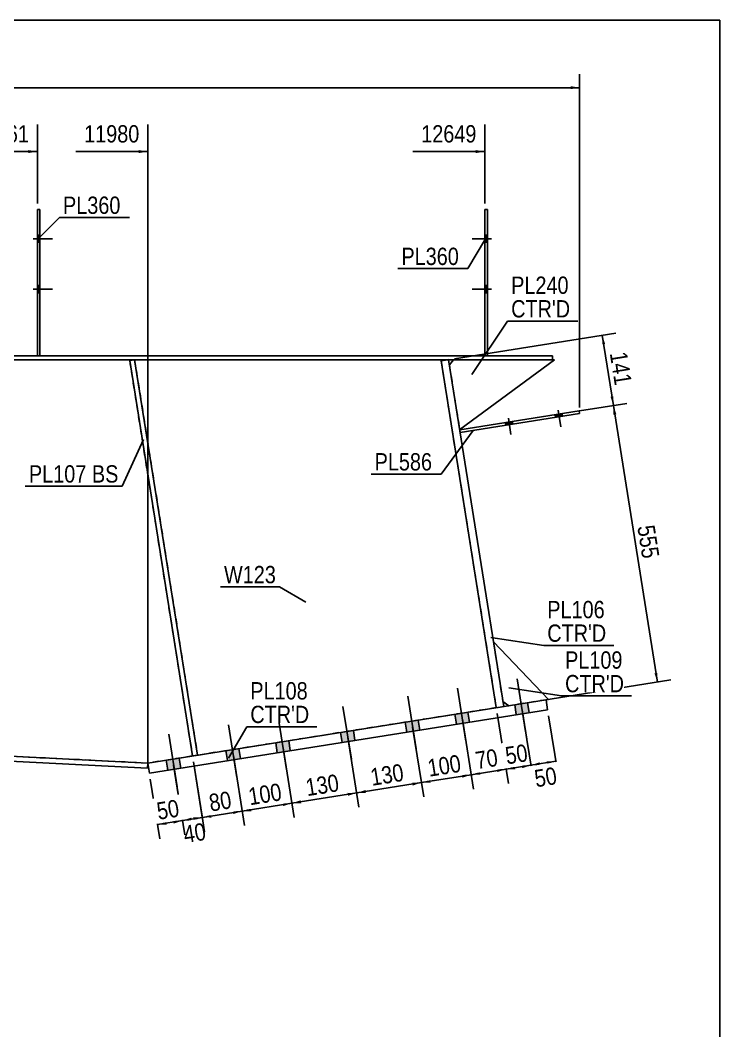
# Model space of a CAD drawing. Header units: millimetres. Extents: x -1016 to -614, y -188 to 89.
# Drawn here: x -729.2 to -613.6, y -77.6 to 89.5 of the extents above; entities that cross this region are included whole.
import ezdxf

# ---------------------------------------------------------------- set-up
doc = ezdxf.new("R2010")
doc.units = ezdxf.units.MM
doc.linetypes.add('DXK_LINE_DOT1', pattern=[1.8814, 0.9407, -0.9407])
doc.styles.add('Arial Narrow', font='ARIALN.TTF', dxfattribs={"height": 0.2})

# ---------------------------------------------------------------- blocks, each defined once
blk = doc.blocks.new('Unknown-624476843-1210')
at = {"color": 5, "linetype": 'Continuous'}
for p, q in [((-613.61, 89.45), (-1013.61, 89.45)), ((-613.61, -187.55), (-613.61, 89.45))]:
    blk.add_line(p, q, dxfattribs=at)
blk = doc.blocks.new('Part-624476843-1663 - 1640')
at = {"color": 2, "linetype": 'Continuous'}
for p, q in [((-762.78, 34), (-754.44, 34)), ((-762.78, 34), (-762.78, 33.33)), ((-754.34, 34), (-735.51, 34)), ((-735.41, 34), (-641.24, 34)), ((-641.24, 34), (-641.24, 33.33)), ((-762.78, 33.33), (-754.44, 33.33)), ((-754.34, 33.33), (-735.51, 33.33)), ((-735.41, 33.33), (-641.24, 33.33))]:
    blk.add_line(p, q, dxfattribs=at)
blk = doc.blocks.new('Part-624476843-1712 - 1640')
at = {"color": 2, "linetype": 'Continuous'}
for p, q in [((-789.13, 33.33), (-789.13, -20.83)), ((-708.16, 19.73), (-708.16, 33.33)), ((-708.16, 14.42), (-708.16, -33.33))]:
    blk.add_line(p, q, dxfattribs=at)
at = {"color": 7, "linetype": 'DXK_LINE_DOT1'}
for p, q in [((-771.21, 33.33), (-789.13, 33.33)), ((-754.44, 33.33), (-771.11, 33.33)), ((-735.51, 33.33), (-754.34, 33.33)), ((-708.16, 33.33), (-735.41, 33.33)), ((-708.16, 33.33), (-708.16, 14.42)), ((-789.13, -20.83), (-771.21, -21.73)), ((-771.11, -22.84), (-754.44, -23.67)), ((-754.34, -26.38), (-735.51, -27.32)), ((-735.41, -31.97), (-708.16, -33.33))]:
    blk.add_line(p, q, dxfattribs=at)
blk = doc.blocks.new('Part-624476843-2026 - 1640')
at = {"color": 2, "linetype": 'Continuous'}
for p, q in [((-652.03, 58.17), (-652.45, 58.17)), ((-652.45, 58.17), (-652.45, 34)), ((-652.03, 34), (-652.03, 58.17))]:
    blk.add_line(p, q, dxfattribs=at)
at = {"color": 7, "linetype": 'DXK_LINE_DOT1'}
blk.add_line((-652.45, 34), (-652.03, 34), dxfattribs=at)
blk = doc.blocks.new('Part-624476843-1902 - 1640')
at = {"color": 7, "linetype": 'DXK_LINE_DOT1'}
for p, q in [((-710.33, 33.33), (-711.15, 33.2)), ((-711.15, 33.2), (-700.76, -32.16)), ((-710.33, 33.33), (-699.93, -32.02))]:
    blk.add_line(p, q, dxfattribs=at)
blk = doc.blocks.new('Part-624476843-1960 - 1640')
at = {"color": 2, "linetype": 'Continuous'}
for p, q in [((-642.32, -22.86), (-708.16, -33.33)), ((-642.06, -24.51), (-642.32, -22.86)), ((-707.9, -34.98), (-642.06, -24.51)), ((-708.16, -33.33), (-707.9, -34.98))]:
    blk.add_line(p, q, dxfattribs=at)
blk = doc.blocks.new('Part-624476843-1783 - 1640')
at = {"color": 2, "linetype": 'Continuous'}
for p, q in [((-797.58, -20.83), (-805.92, -20.83)), ((-805.92, -20.83), (-805.92, -21.67)), ((-805.92, -21.67), (-797.58, -21.67)), ((-789.13, -20.83), (-797.48, -20.83)), ((-797.48, -21.67), (-789.15, -21.67)), ((-789.15, -21.67), (-771.21, -22.56)), ((-789.13, -20.83), (-771.21, -21.73)), ((-771.11, -22.84), (-754.44, -23.67)), ((-771.11, -23.67), (-754.44, -24.51)), ((-754.34, -26.38), (-735.51, -27.32)), ((-754.34, -27.21), (-735.51, -28.16)), ((-735.41, -31.97), (-708.16, -33.33)), ((-735.41, -32.81), (-708.2, -34.17)), ((-708.16, -33.33), (-708.2, -34.17))]:
    blk.add_line(p, q, dxfattribs=at)
blk = doc.blocks.new('Part-624476843-1858 - 1640')
at = {"color": 2, "linetype": 'Continuous'}
for p, q in [((-659.67, 33.17), (-658.64, 33.33)), ((-650.55, -24.17), (-659.67, 33.17)), ((-649.32, -23.98), (-658.43, 33.33))]:
    blk.add_line(p, q, dxfattribs=at)
at = {"color": 7, "linetype": 'DXK_LINE_DOT1'}
for p, q in [((-658.64, 33.33), (-658.44, 33.37)), ((-658.44, 33.37), (-658.43, 33.33)), ((-649.32, -23.98), (-650.55, -24.17))]:
    blk.add_line(p, q, dxfattribs=at)
blk = doc.blocks.new('Part-624476843-1880 - 1640')
at = {"color": 2, "linetype": 'Continuous'}
for p, q in [((-710.33, 33.33), (-711.15, 33.2)), ((-711.15, 33.2), (-700.76, -32.16)), ((-699.93, -32.02), (-710.33, 33.33))]:
    blk.add_line(p, q, dxfattribs=at)
at = {"color": 7, "linetype": 'DXK_LINE_DOT1'}
blk.add_line((-700.76, -32.16), (-699.93, -32.02), dxfattribs=at)
blk = doc.blocks.new('Part-624476843-1931 - 1640')
at = {"color": 2, "linetype": 'Continuous'}
for p, q in [((-658.3, 32.51), (-657.6, 33.33)), ((-656.6, 21.81), (-640.93, 33.33)), ((-640.93, 33.33), (-641.24, 33.33))]:
    blk.add_line(p, q, dxfattribs=at)
at = {"color": 7, "linetype": 'DXK_LINE_DOT1'}
for p, q in [((-658.3, 32.51), (-656.6, 21.81)), ((-657.6, 33.33), (-641.24, 33.33))]:
    blk.add_line(p, q, dxfattribs=at)
blk = doc.blocks.new('Part-624476843-1989 - 1640')
at = {"color": 2, "linetype": 'Continuous'}
for p, q in [((-641.91, -22.8), (-651.02, -13.28)), ((-649.45, -23.15), (-648.5, -23.85)), ((-641.91, -22.8), (-642.32, -22.86))]:
    blk.add_line(p, q, dxfattribs=at)
at = {"color": 7, "linetype": 'DXK_LINE_DOT1'}
for p, q in [((-651.02, -13.28), (-649.45, -23.15)), ((-642.32, -22.86), (-648.5, -23.85))]:
    blk.add_line(p, q, dxfattribs=at)
blk = doc.blocks.new('Part-624476843-2031 - 1640')
at = {"color": 2, "linetype": 'Continuous'}
for p, q in [((-725.99, 58.17), (-726.41, 58.17)), ((-726.41, 58.17), (-726.41, 34)), ((-725.99, 58.17), (-725.99, 34))]:
    blk.add_line(p, q, dxfattribs=at)
at = {"color": 7, "linetype": 'DXK_LINE_DOT1'}
blk.add_line((-726.41, 34), (-725.99, 34), dxfattribs=at)
blk = doc.blocks.new('Part-624476843-2085 - 1640')
at = {"color": 2, "linetype": 'Continuous'}
for p, q in [((-656.59, 21.72), (-636.83, 24.86)), ((-636.77, 24.45), (-656.52, 21.31)), ((-636.83, 24.86), (-636.77, 24.45))]:
    blk.add_line(p, q, dxfattribs=at)
at = {"color": 7, "linetype": 'DXK_LINE_DOT1'}
blk.add_line((-656.52, 21.31), (-656.59, 21.72), dxfattribs=at)
blk = doc.blocks.new('Part-624476843-2247 - 1640')
at = {"color": 2, "linetype": 'Continuous'}
for p, q in [((-708.16, 33.33), (-708.16, 19.73)), ((-659.67, 33.17), (-659.7, 33.33)), ((-708.16, -33.33), (-708.16, 14.42))]:
    blk.add_line(p, q, dxfattribs=at)
at = {"color": 7, "linetype": 'DXK_LINE_DOT1'}
for p, q in [((-659.7, 33.33), (-708.16, 33.33)), ((-659.67, 33.17), (-650.55, -24.17)), ((-650.55, -24.17), (-699.93, -32.02)), ((-700.76, -32.16), (-708.16, -33.33))]:
    blk.add_line(p, q, dxfattribs=at)
blk = doc.blocks.new('Bolt-624476843-2248 - 1640')
at = {"linetype": 'Continuous'}
for points in [[(-645.37, -23.35), (-647.51, -23.69), (-647.25, -25.33), (-645.11, -24.99)], [(-645.37, -23.35), (-647.51, -23.69), (-647.25, -25.33), (-645.11, -24.99)], [(-655.24, -24.92), (-657.38, -25.26), (-657.12, -26.9), (-654.98, -26.56)], [(-655.24, -24.92), (-657.38, -25.26), (-657.12, -26.9), (-654.98, -26.56)], [(-663.47, -26.23), (-665.61, -26.57), (-665.35, -28.21), (-663.21, -27.87)], [(-663.47, -26.23), (-665.61, -26.57), (-665.35, -28.21), (-663.21, -27.87)], [(-674.17, -27.93), (-676.31, -28.27), (-676.05, -29.91), (-673.91, -29.57)], [(-674.17, -27.93), (-676.31, -28.27), (-676.05, -29.91), (-673.91, -29.57)], [(-684.87, -29.63), (-687.01, -29.97), (-686.75, -31.62), (-684.61, -31.28)], [(-684.87, -29.63), (-687.01, -29.97), (-686.75, -31.62), (-684.61, -31.28)], [(-693.1, -30.94), (-695.24, -31.28), (-694.98, -32.92), (-692.84, -32.58)], [(-693.1, -30.94), (-695.24, -31.28), (-694.98, -32.92), (-692.84, -32.58)], [(-702.98, -32.51), (-705.12, -32.85), (-704.86, -34.5), (-702.72, -34.15)], [(-702.98, -32.51), (-705.12, -32.85), (-704.86, -34.5), (-702.72, -34.15)]]:
    blk.add_hatch(color=3, dxfattribs=at).paths.add_polyline_path(points)
at = {"color": 3, "linetype": 'Continuous'}
for p, q in [((-645.71, -28.12), (-647.09, -19.4)), ((-645.71, -28.12), (-647.09, -19.4)), ((-655.58, -29.69), (-656.97, -20.97)), ((-655.58, -29.69), (-656.97, -20.97)), ((-663.81, -31), (-665.2, -22.28)), ((-663.81, -31), (-665.2, -22.28)), ((-645.11, -24.99), (-645.37, -23.35)), ((-645.11, -24.99), (-645.37, -23.35)), ((-674.51, -32.7), (-675.9, -23.98)), ((-674.51, -32.7), (-675.9, -23.98)), ((-654.98, -26.56), (-655.24, -24.92)), ((-654.98, -26.56), (-655.24, -24.92)), ((-647.25, -25.33), (-647.51, -23.69)), ((-647.25, -25.33), (-647.51, -23.69)), ((-685.21, -34.4), (-686.6, -25.68)), ((-685.21, -34.4), (-686.6, -25.68)), ((-665.35, -28.21), (-665.61, -26.57)), ((-665.35, -28.21), (-665.61, -26.57)), ((-663.21, -27.87), (-663.47, -26.23)), ((-663.21, -27.87), (-663.47, -26.23)), ((-657.12, -26.9), (-657.38, -25.26)), ((-657.12, -26.9), (-657.38, -25.26)), ((-693.44, -35.71), (-694.83, -26.99)), ((-693.44, -35.71), (-694.83, -26.99)), ((-676.05, -29.91), (-676.31, -28.27)), ((-676.05, -29.91), (-676.31, -28.27)), ((-673.91, -29.57), (-674.17, -27.93)), ((-673.91, -29.57), (-674.17, -27.93)), ((-703.32, -37.28), (-704.7, -28.56)), ((-703.32, -37.28), (-704.7, -28.56)), ((-686.75, -31.62), (-687.01, -29.97)), ((-686.75, -31.62), (-687.01, -29.97)), ((-684.61, -31.28), (-684.87, -29.63)), ((-684.61, -31.28), (-684.87, -29.63)), ((-694.98, -32.92), (-695.24, -31.28)), ((-694.98, -32.92), (-695.24, -31.28)), ((-692.84, -32.58), (-693.1, -30.94)), ((-692.84, -32.58), (-693.1, -30.94)), ((-704.86, -34.5), (-705.12, -32.85)), ((-704.86, -34.5), (-705.12, -32.85)), ((-702.72, -34.15), (-702.98, -32.51)), ((-702.72, -34.15), (-702.98, -32.51))]:
    blk.add_line(p, q, dxfattribs=at)
blk = doc.blocks.new('Bolt-624476843-2253 - 1640')
at = {"linetype": 'Continuous'}
for points in [[(-725.99, 52.75), (-725.99, 53.91), (-726.41, 53.91), (-726.41, 52.75)], [(-725.99, 52.75), (-725.99, 53.91), (-726.41, 53.91), (-726.41, 52.75)], [(-725.99, 44.41), (-725.99, 45.58), (-726.41, 45.58), (-726.41, 44.41)], [(-725.99, 44.41), (-725.99, 45.58), (-726.41, 45.58), (-726.41, 44.41)]]:
    blk.add_hatch(color=3, dxfattribs=at).paths.add_polyline_path(points)
at = {"color": 3, "linetype": 'Continuous'}
for p, q in [((-726.41, 53.91), (-725.99, 53.91)), ((-726.41, 53.91), (-725.99, 53.91)), ((-727.08, 53.33), (-723.91, 53.33)), ((-727.08, 53.33), (-723.91, 53.33)), ((-726.41, 52.75), (-725.99, 52.75)), ((-726.41, 52.75), (-725.99, 52.75)), ((-726.41, 45.58), (-725.99, 45.58)), ((-726.41, 45.58), (-725.99, 45.58)), ((-727.08, 45), (-723.91, 45)), ((-727.08, 45), (-723.91, 45)), ((-726.41, 44.41), (-725.99, 44.41)), ((-726.41, 44.41), (-725.99, 44.41))]:
    blk.add_line(p, q, dxfattribs=at)
blk = doc.blocks.new('Bolt-624476843-2257 - 1640')
at = {"linetype": 'Continuous'}
for points in [[(-640.74, 23.82), (-639.59, 24), (-639.65, 24.42), (-640.8, 24.23)], [(-640.74, 23.82), (-639.59, 24), (-639.65, 24.42), (-640.8, 24.23)], [(-648.97, 22.51), (-647.82, 22.7), (-647.88, 23.11), (-649.03, 22.92)], [(-648.97, 22.51), (-647.82, 22.7), (-647.88, 23.11), (-649.03, 22.92)]]:
    blk.add_hatch(color=3, dxfattribs=at).paths.add_polyline_path(points)
at = {"color": 3, "linetype": 'Continuous'}
for p, q in [((-648.56, 23.67), (-648.13, 20.96)), ((-648.56, 23.67), (-648.13, 20.96)), ((-640.8, 24.23), (-640.74, 23.82)), ((-640.8, 24.23), (-640.74, 23.82)), ((-640.33, 24.98), (-639.9, 22.27)), ((-640.33, 24.98), (-639.9, 22.27)), ((-639.65, 24.42), (-639.59, 24)), ((-639.65, 24.42), (-639.59, 24)), ((-649.03, 22.92), (-648.97, 22.51)), ((-649.03, 22.92), (-648.97, 22.51)), ((-647.88, 23.11), (-647.82, 22.7)), ((-647.88, 23.11), (-647.82, 22.7))]:
    blk.add_line(p, q, dxfattribs=at)
blk = doc.blocks.new('Bolt-624476843-5961 - 1640')
at = {"linetype": 'Continuous'}
for points in [[(-652.03, 52.75), (-652.03, 53.91), (-652.45, 53.91), (-652.45, 52.75)], [(-652.03, 52.75), (-652.03, 53.91), (-652.45, 53.91), (-652.45, 52.75)], [(-652.03, 44.41), (-652.03, 45.58), (-652.45, 45.58), (-652.45, 44.41)], [(-652.03, 44.41), (-652.03, 45.58), (-652.45, 45.58), (-652.45, 44.41)]]:
    blk.add_hatch(color=3, dxfattribs=at).paths.add_polyline_path(points)
at = {"color": 3, "linetype": 'Continuous'}
for p, q in [((-652.03, 53.91), (-652.45, 53.91)), ((-652.03, 53.91), (-652.45, 53.91)), ((-651.37, 53.33), (-654.53, 53.33)), ((-651.37, 53.33), (-654.53, 53.33)), ((-652.03, 52.75), (-652.45, 52.75)), ((-652.03, 52.75), (-652.45, 52.75)), ((-652.03, 45.58), (-652.45, 45.58)), ((-652.03, 45.58), (-652.45, 45.58)), ((-651.37, 45), (-654.53, 45)), ((-651.37, 45), (-654.53, 45)), ((-652.03, 44.41), (-652.45, 44.41)), ((-652.03, 44.41), (-652.45, 44.41))]:
    blk.add_line(p, q, dxfattribs=at)
blk = doc.blocks.new('StraightDimension-624476843-2338 - 1640')
at = {"linetype": 'Continuous'}
blk.add_hatch(color=7, dxfattribs=at).paths.add_polyline_path([(-727.91, 67.99), (-726.41, 67.74), (-727.91, 67.49)])
at = {"color": 7, "linetype": 'Continuous'}
for p, q in [((-726.41, 59.17), (-726.41, 72.24)), ((-738.3, 67.74), (-726.41, 67.74))]:
    blk.add_line(p, q, dxfattribs=at)
at = {"color": 0}
blk.add_wipeout([(-727.18, 68.64), (-727.18, 72.84), (-737.53, 72.84), (-737.53, 68.64)], dxfattribs=at)
at = {"color": 3, "style": 'Arial Narrow'}
blk.add_text('11761', height=2.863, dxfattribs=at).set_placement((-736.93, 69.24))
blk = doc.blocks.new('StraightDimension-624476843-2336 - 1640')
at = {"linetype": 'Continuous'}
blk.add_hatch(color=7, dxfattribs=at).paths.add_polyline_path([(-653.95, 67.99), (-652.45, 67.74), (-653.95, 67.49)])
at = {"color": 7, "linetype": 'Continuous'}
for p, q in [((-652.45, 59.17), (-652.45, 72.24)), ((-664.34, 67.74), (-652.45, 67.74))]:
    blk.add_line(p, q, dxfattribs=at)
at = {"color": 0}
blk.add_wipeout([(-653.22, 68.64), (-653.22, 72.84), (-663.56, 72.84), (-663.56, 68.64)], dxfattribs=at)
at = {"color": 3, "style": 'Arial Narrow'}
blk.add_text('12649', height=2.863, dxfattribs=at).set_placement((-662.96, 69.24))
blk = doc.blocks.new('StraightDimension-624476843-2337 - 1640')
at = {"linetype": 'Continuous'}
blk.add_hatch(color=7, dxfattribs=at).paths.add_polyline_path([(-709.66, 67.99), (-708.16, 67.74), (-709.66, 67.49)])
at = {"color": 7, "linetype": 'Continuous'}
for p, q in [((-708.16, -32.33), (-708.16, 72.24)), ((-720.05, 67.74), (-708.16, 67.74))]:
    blk.add_line(p, q, dxfattribs=at)
at = {"color": 0}
blk.add_wipeout([(-708.94, 68.64), (-708.94, 72.84), (-719.28, 72.84), (-719.28, 68.64)], dxfattribs=at)
at = {"color": 3, "style": 'Arial Narrow'}
blk.add_text('11980', height=2.863, dxfattribs=at).set_placement((-718.68, 69.24))
blk = doc.blocks.new('StraightDimension-624476843-6664 - 1640')
at = {"linetype": 'Continuous'}
blk.add_hatch(color=7, dxfattribs=at).paths.add_polyline_path([(-638.27, 78.55), (-636.77, 78.3), (-638.27, 78.05)])
at = {"color": 7, "linetype": 'Continuous'}
for p, q in [((-636.77, 25.45), (-636.77, 80.55)), ((-1000, 78.3), (-636.77, 78.3))]:
    blk.add_line(p, q, dxfattribs=at)
blk = doc.blocks.new('StraightDimension-624476843-2559 - 1640')
at = {"linetype": 'Continuous'}
for points in [[(-700.91, -42.86), (-702.43, -42.85), (-700.99, -42.36)], [(-700.66, -42.31), (-699.14, -42.32), (-700.58, -42.8)]]:
    blk.add_hatch(color=7, dxfattribs=at).paths.add_polyline_path(points)
at = {"color": 7, "linetype": 'Continuous'}
for p, q in [((-700.6, -33.14), (-698.79, -44.54)), ((-703.89, -33.67), (-702.08, -45.07)), ((-702.43, -42.85), (-699.14, -42.32))]:
    blk.add_line(p, q, dxfattribs=at)
at = {"color": 0}
blk.add_wipeout([(-697.7, -46.5), (-698.36, -42.35), (-703.16, -43.11), (-702.5, -47.26)], dxfattribs=at)
at = {"color": 3, "style": 'Arial Narrow'}
blk.add_text('40', height=2.863, rotation=9.0355, dxfattribs=at).set_placement((-702, -46.57))
blk = doc.blocks.new('StraightDimension-624476843-2577 - 1640')
at = {"linetype": 'Continuous'}
for points in [[(-705.03, -43.51), (-706.55, -43.5), (-705.1, -43.02)], [(-703.95, -42.83), (-702.43, -42.85), (-703.87, -43.33)]]:
    blk.add_hatch(color=7, dxfattribs=at).paths.add_polyline_path(points)
at = {"color": 7, "linetype": 'Continuous'}
for p, q in [((-703.89, -33.67), (-702.05, -45.22)), ((-707.74, -35.97), (-706.17, -45.87)), ((-706.55, -43.5), (-702.43, -42.85))]:
    blk.add_line(p, q, dxfattribs=at)
at = {"color": 0}
blk.add_wipeout([(-702.11, -42.64), (-702.77, -38.5), (-707.57, -39.26), (-706.91, -43.41)], dxfattribs=at)
at = {"color": 3, "style": 'Arial Narrow'}
blk.add_text('50', height=2.863, rotation=9.0355, dxfattribs=at).set_placement((-706.41, -42.72))
blk = doc.blocks.new('StraightDimension-624476843-2590 - 1640')
at = {"linetype": 'Continuous'}
for points in [[(-661.41, -36.58), (-662.93, -36.56), (-661.49, -36.08)], [(-656.22, -35.24), (-654.7, -35.26), (-656.14, -35.74)]]:
    blk.add_hatch(color=7, dxfattribs=at).paths.add_polyline_path(points)
at = {"color": 7, "linetype": 'Continuous'}
for p, q in [((-656.16, -26.08), (-654.32, -37.63)), ((-664.39, -27.38), (-662.55, -38.93)), ((-662.93, -36.56), (-654.7, -35.26))]:
    blk.add_line(p, q, dxfattribs=at)
at = {"color": 0}
blk.add_wipeout([(-655.54, -35.24), (-656.19, -31.09), (-662.8, -32.14), (-662.14, -36.29)], dxfattribs=at)
at = {"color": 3, "style": 'Arial Narrow'}
blk.add_text('100', height=2.863, rotation=9.0355, dxfattribs=at).set_placement((-661.64, -35.6))
blk = doc.blocks.new('StraightDimension-624476843-2596 - 1640')
at = {"linetype": 'Continuous'}
for points in [[(-653.18, -35.27), (-654.7, -35.26), (-653.26, -34.77)], [(-650.46, -34.33), (-648.94, -34.34), (-650.38, -34.82)]]:
    blk.add_hatch(color=7, dxfattribs=at).paths.add_polyline_path(points)
at = {"color": 7, "linetype": 'Continuous'}
for p, q in [((-656.16, -26.08), (-654.32, -37.63)), ((-650.4, -25.16), (-648.56, -36.71)), ((-654.7, -35.26), (-648.94, -34.34))]:
    blk.add_line(p, q, dxfattribs=at)
at = {"color": 0}
blk.add_wipeout([(-649.44, -34.27), (-650.1, -30.12), (-654.9, -30.88), (-654.24, -35.03)], dxfattribs=at)
at = {"color": 3, "style": 'Arial Narrow'}
blk.add_text('70', height=2.863, rotation=9.0355, dxfattribs=at).set_placement((-653.74, -34.34))
blk = doc.blocks.new('StraightDimension-624476843-2600 - 1640')
at = {"linetype": 'Continuous'}
for points in [[(-647.42, -34.35), (-648.94, -34.34), (-647.49, -33.86)], [(-646.34, -33.67), (-644.82, -33.69), (-646.26, -34.17)]]:
    blk.add_hatch(color=7, dxfattribs=at).paths.add_polyline_path(points)
at = {"color": 7, "linetype": 'Continuous'}
for p, q in [((-646.28, -24.51), (-644.44, -36.06)), ((-650.4, -25.16), (-648.56, -36.71)), ((-648.94, -34.34), (-644.82, -33.69))]:
    blk.add_line(p, q, dxfattribs=at)
at = {"color": 0}
blk.add_wipeout([(-644.5, -33.48), (-645.16, -29.33), (-649.96, -30.1), (-649.3, -34.25)], dxfattribs=at)
at = {"color": 3, "style": 'Arial Narrow'}
blk.add_text('50', height=2.863, rotation=9.0355, dxfattribs=at).set_placement((-648.8, -33.56))
blk = doc.blocks.new('StraightDimension-624476843-2614 - 1640')
at = {"linetype": 'Continuous'}
for points in [[(-643.3, -33.7), (-644.82, -33.69), (-643.38, -33.2)], [(-642.23, -33.02), (-640.71, -33.03), (-642.15, -33.51)]]:
    blk.add_hatch(color=7, dxfattribs=at).paths.add_polyline_path(points)
at = {"color": 7, "linetype": 'Continuous'}
for p, q in [((-646.28, -24.51), (-644.47, -35.91)), ((-641.9, -25.5), (-640.35, -35.25)), ((-644.82, -33.69), (-640.71, -33.03))]:
    blk.add_line(p, q, dxfattribs=at)
at = {"color": 0}
blk.add_wipeout([(-639.68, -37.27), (-640.34, -33.12), (-645.14, -33.89), (-644.48, -38.04)], dxfattribs=at)
at = {"color": 3, "style": 'Arial Narrow'}
blk.add_text('50', height=2.863, rotation=9.0355, dxfattribs=at).set_placement((-643.98, -37.35))
blk = doc.blocks.new('StraightDimension-624476843-2627 - 1640')
at = {"linetype": 'Continuous'}
for points in [[(-675.15, -38.25), (-673.63, -38.27), (-675.07, -38.75)], [(-682.8, -39.98), (-684.33, -39.97), (-682.88, -39.48)]]:
    blk.add_hatch(color=7, dxfattribs=at).paths.add_polyline_path(points)
at = {"color": 7, "linetype": 'Continuous'}
for p, q in [((-675.09, -29.09), (-673.25, -40.64)), ((-685.78, -30.79), (-683.95, -42.34)), ((-684.33, -39.97), (-673.63, -38.27))]:
    blk.add_line(p, q, dxfattribs=at)
at = {"color": 0}
blk.add_wipeout([(-675.7, -38.44), (-676.36, -34.3), (-682.96, -35.35), (-682.3, -39.49)], dxfattribs=at)
at = {"color": 3, "style": 'Arial Narrow'}
blk.add_text('130', height=2.863, rotation=9.0355, dxfattribs=at).set_placement((-681.8, -38.81))
blk = doc.blocks.new('StraightDimension-624476843-2636 - 1640')
at = {"linetype": 'Continuous'}
for points in [[(-664.45, -36.55), (-662.93, -36.56), (-664.37, -37.05)], [(-672.11, -38.28), (-673.63, -38.27), (-672.18, -37.78)]]:
    blk.add_hatch(color=7, dxfattribs=at).paths.add_polyline_path(points)
at = {"color": 7, "linetype": 'Continuous'}
for p, q in [((-664.39, -27.38), (-662.55, -38.93)), ((-675.09, -29.09), (-673.25, -40.64)), ((-673.63, -38.27), (-662.93, -36.56))]:
    blk.add_line(p, q, dxfattribs=at)
at = {"color": 0}
blk.add_wipeout([(-665, -36.74), (-665.66, -32.59), (-672.26, -33.64), (-671.6, -37.79)], dxfattribs=at)
at = {"color": 3, "style": 'Arial Narrow'}
blk.add_text('130', height=2.863, rotation=9.0355, dxfattribs=at).set_placement((-671.1, -37.1))
blk = doc.blocks.new('StraightDimension-624476843-2645 - 1640')
at = {"linetype": 'Continuous'}
for points in [[(-694.08, -41.26), (-692.56, -41.28), (-694, -41.76)], [(-697.62, -42.33), (-699.14, -42.32), (-697.7, -41.84)]]:
    blk.add_hatch(color=7, dxfattribs=at).paths.add_polyline_path(points)
at = {"color": 7, "linetype": 'Continuous'}
for p, q in [((-700.6, -33.14), (-698.76, -44.69)), ((-694.01, -32.1), (-692.18, -43.65)), ((-699.14, -42.32), (-692.56, -41.28))]:
    blk.add_line(p, q, dxfattribs=at)
at = {"color": 0}
blk.add_wipeout([(-693.47, -41.27), (-694.13, -37.12), (-698.93, -37.88), (-698.27, -42.03)], dxfattribs=at)
at = {"color": 3, "style": 'Arial Narrow'}
blk.add_text('80', height=2.863, rotation=9.0355, dxfattribs=at).set_placement((-697.77, -41.35))
blk = doc.blocks.new('StraightDimension-624476843-2658 - 1640')
at = {"linetype": 'Continuous'}
for points in [[(-685.85, -39.96), (-684.33, -39.97), (-685.77, -40.45)], [(-691.03, -41.29), (-692.56, -41.28), (-691.11, -40.79)]]:
    blk.add_hatch(color=7, dxfattribs=at).paths.add_polyline_path(points)
at = {"color": 7, "linetype": 'Continuous'}
for p, q in [((-685.78, -30.79), (-683.95, -42.34)), ((-694.01, -32.1), (-692.18, -43.65)), ((-692.56, -41.28), (-684.33, -39.97))]:
    blk.add_line(p, q, dxfattribs=at)
at = {"color": 0}
blk.add_wipeout([(-685.16, -39.95), (-685.82, -35.8), (-692.42, -36.85), (-691.76, -41)], dxfattribs=at)
at = {"color": 3, "style": 'Arial Narrow'}
blk.add_text('100', height=2.863, rotation=9.0355, dxfattribs=at).set_placement((-691.27, -40.31))
blk = doc.blocks.new('StraightDimension-624476843-6613 - 1640')
at = {"linetype": 'Continuous'}
for points in [[(-631.2, 24.24), (-631.19, 25.76), (-630.71, 24.32)], [(-623.91, -18.42), (-623.92, -19.94), (-624.41, -18.5)]]:
    blk.add_hatch(color=7, dxfattribs=at).paths.add_polyline_path(points)
at = {"color": 7, "linetype": 'Continuous'}
for p, q in [((-636.78, 24.87), (-628.97, 26.11)), ((-631.19, 25.76), (-623.92, -19.94)), ((-643.02, -22.97), (-621.7, -19.58))]:
    blk.add_line(p, q, dxfattribs=at)
at = {"color": 0}
blk.add_wipeout([(-626.88, -0.37), (-622.74, 0.29), (-623.79, 6.9), (-627.93, 6.24)], dxfattribs=at)
at = {"color": 3, "style": 'Arial Narrow'}
blk.add_text('555', height=2.863, rotation=-80.9647, dxfattribs=at).set_placement((-627.25, 5.74))
blk = doc.blocks.new('StraightDimension-624476843-6614 - 1640')
at = {"linetype": 'Continuous'}
for points in [[(-633.05, 35.85), (-633.04, 37.37), (-632.55, 35.93)], [(-631.18, 27.28), (-631.19, 25.76), (-631.67, 27.2)]]:
    blk.add_hatch(color=7, dxfattribs=at).paths.add_polyline_path(points)
at = {"color": 7, "linetype": 'Continuous'}
for p, q in [((-657.44, 33.49), (-630.81, 37.73)), ((-633.04, 37.37), (-631.19, 25.76)), ((-636.78, 24.87), (-628.97, 26.11))]:
    blk.add_line(p, q, dxfattribs=at)
at = {"color": 0}
blk.add_wipeout([(-631.44, 28.29), (-627.29, 28.95), (-628.34, 35.55), (-632.49, 34.89)], dxfattribs=at)
at = {"color": 3, "style": 'Arial Narrow'}
blk.add_text('141', height=2.863, rotation=-80.9647, dxfattribs=at).set_placement((-631.8, 34.39))
blk = doc.blocks.new('Mark-624476843-2027 - 1640')
at = {"color": 0}
blk.add_wipeout([(-712.66, 57.44), (-712.66, 60.44), (-722.17, 60.44), (-722.17, 57.44)], dxfattribs=at)
blk.add_wipeout([(-712.66, 57.44), (-712.66, 60.44), (-722.17, 60.44), (-722.17, 57.44)], dxfattribs=at)
at = {"color": 7, "linetype": 'Continuous'}
for p, q in [((-726.3, 53.31), (-722.77, 56.84)), ((-722.77, 56.84), (-711.16, 56.84))]:
    blk.add_line(p, q, dxfattribs=at)
at = {"color": 3, "style": 'Arial Narrow'}
blk.add_text('PL360', height=2.863, dxfattribs=at).set_placement((-722.17, 57.44))
blk = doc.blocks.new('Mark-624476843-1854 - 1640')
at = {"color": 0}
for points in [[(-632.62, -9.39), (-632.62, -6.39), (-642.12, -6.39), (-642.12, -9.39)], [(-632.37, -13.29), (-632.37, -10.29), (-642.12, -10.29), (-642.12, -13.29)]]:
    blk.add_wipeout(points, dxfattribs=at)
for points in [[(-632.62, -9.39), (-632.62, -6.39), (-642.12, -6.39), (-642.12, -9.39)], [(-632.37, -13.29), (-632.37, -10.29), (-642.12, -10.29), (-642.12, -13.29)]]:
    blk.add_wipeout(points, dxfattribs=at)
at = {"color": 7, "linetype": 'Continuous'}
for p, q in [((-651.43, -12.57), (-642.72, -13.89)), ((-642.72, -13.89), (-631.12, -13.89))]:
    blk.add_line(p, q, dxfattribs=at)
at = {"color": 3, "style": 'Arial Narrow'}
blk.add_text('PL106', height=2.863, dxfattribs=at).set_placement((-642.12, -9.39))
at = {"color": 1, "style": 'Arial Narrow'}
blk.add_text("CTR'D", height=2.863, dxfattribs=at).set_placement((-642.12, -13.29))
blk = doc.blocks.new('Mark-624476843-1927 - 1640')
at = {"color": 0}
for points in [[(-638.59, 44.22), (-638.59, 47.22), (-648.09, 47.22), (-648.09, 44.22)], [(-638.34, 40.32), (-638.34, 43.32), (-648.09, 43.32), (-648.09, 40.32)]]:
    blk.add_wipeout(points, dxfattribs=at)
for points in [[(-638.59, 44.22), (-638.59, 47.22), (-648.09, 47.22), (-648.09, 44.22)], [(-638.34, 40.32), (-638.34, 43.32), (-648.09, 43.32), (-648.09, 40.32)]]:
    blk.add_wipeout(points, dxfattribs=at)
at = {"color": 7, "linetype": 'Continuous'}
for p, q in [((-654.6, 30.87), (-648.69, 39.72)), ((-648.69, 39.72), (-637.09, 39.72))]:
    blk.add_line(p, q, dxfattribs=at)
at = {"color": 3, "style": 'Arial Narrow'}
blk.add_text('PL240', height=2.863, dxfattribs=at).set_placement((-648.09, 44.22))
at = {"color": 1, "style": 'Arial Narrow'}
blk.add_text("CTR'D", height=2.863, dxfattribs=at).set_placement((-648.09, 40.32))
blk = doc.blocks.new('Mark-624476843-1956 - 1640')
at = {"color": 0}
for points in [[(-681.71, -22.82), (-681.71, -19.82), (-691.21, -19.82), (-691.21, -22.82)], [(-681.46, -26.72), (-681.46, -23.72), (-691.21, -23.72), (-691.21, -26.72)]]:
    blk.add_wipeout(points, dxfattribs=at)
for points in [[(-681.71, -22.82), (-681.71, -19.82), (-691.21, -19.82), (-691.21, -22.82)], [(-681.46, -26.72), (-681.46, -23.72), (-691.21, -23.72), (-691.21, -26.72)]]:
    blk.add_wipeout(points, dxfattribs=at)
at = {"color": 7, "linetype": 'Continuous'}
for p, q in [((-694.81, -32.51), (-691.81, -27.32)), ((-691.81, -27.32), (-680.21, -27.32))]:
    blk.add_line(p, q, dxfattribs=at)
at = {"color": 3, "style": 'Arial Narrow'}
blk.add_text('PL108', height=2.863, dxfattribs=at).set_placement((-691.21, -22.82))
at = {"color": 1, "style": 'Arial Narrow'}
blk.add_text("CTR'D", height=2.863, dxfattribs=at).set_placement((-691.21, -26.72))
blk = doc.blocks.new('Mark-624476843-1985 - 1640')
at = {"color": 0}
for points in [[(-629.68, -17.73), (-629.68, -14.73), (-639.18, -14.73), (-639.18, -17.73)], [(-629.42, -21.63), (-629.42, -18.63), (-639.18, -18.63), (-639.18, -21.63)]]:
    blk.add_wipeout(points, dxfattribs=at)
for points in [[(-629.68, -17.73), (-629.68, -14.73), (-639.18, -14.73), (-639.18, -17.73)], [(-629.42, -21.63), (-629.42, -18.63), (-639.18, -18.63), (-639.18, -21.63)]]:
    blk.add_wipeout(points, dxfattribs=at)
at = {"color": 7, "linetype": 'Continuous'}
for p, q in [((-648.48, -20.91), (-639.78, -22.23)), ((-639.78, -22.23), (-628.18, -22.23))]:
    blk.add_line(p, q, dxfattribs=at)
at = {"color": 3, "style": 'Arial Narrow'}
blk.add_text('PL109', height=2.863, dxfattribs=at).set_placement((-639.18, -17.73))
at = {"color": 1, "style": 'Arial Narrow'}
blk.add_text("CTR'D", height=2.863, dxfattribs=at).set_placement((-639.18, -21.63))
blk = doc.blocks.new('Mark-624476843-2081 - 1640')
at = {"color": 7, "linetype": 'Continuous'}
blk.add_line((-654.38, 21.65), (-659.66, 14.43), dxfattribs=at)
at = {"color": 0}
blk.add_wipeout([(-661.16, 15.03), (-661.16, 18.03), (-670.66, 18.03), (-670.66, 15.03)], dxfattribs=at)
blk.add_wipeout([(-661.16, 15.03), (-661.16, 18.03), (-670.66, 18.03), (-670.66, 15.03)], dxfattribs=at)
at = {"color": 7, "linetype": 'Continuous'}
blk.add_line((-671.26, 14.43), (-659.66, 14.43), dxfattribs=at)
at = {"color": 3, "style": 'Arial Narrow'}
blk.add_text('PL586', height=2.863, dxfattribs=at).set_placement((-670.66, 15.03))
blk = doc.blocks.new('Mark-624476843-2243 - 1640')
at = {"color": 0}
blk.add_wipeout([(-686.98, -3.61), (-686.98, -0.61), (-695.56, -0.61), (-695.56, -3.61)], dxfattribs=at)
blk.add_wipeout([(-686.98, -3.61), (-686.98, -0.61), (-695.56, -0.61), (-695.56, -3.61)], dxfattribs=at)
at = {"color": 7, "linetype": 'Continuous'}
for p in [(-696.16, -4.21), (-682.05, -6.71)]:
    blk.add_line(p, (-686.38, -4.21), dxfattribs=at)
at = {"color": 3, "style": 'Arial Narrow'}
blk.add_text('W123', height=2.863, dxfattribs=at).set_placement((-695.56, -3.61))
blk = doc.blocks.new('MarkSet-624476843-2930 - 1640')
at = {"color": 0}
for points in [[(-718.29, 13.03), (-718.29, 16.03), (-727.8, 16.03), (-727.8, 13.03)], [(-713.01, 13.03), (-713.01, 16.03), (-717.39, 16.03), (-717.39, 13.03)]]:
    blk.add_wipeout(points, dxfattribs=at)
for points in [[(-718.29, 13.03), (-718.29, 16.03), (-727.8, 16.03), (-727.8, 13.03)], [(-713.01, 13.03), (-713.01, 16.03), (-717.39, 16.03), (-717.39, 13.03)]]:
    blk.add_wipeout(points, dxfattribs=at)
at = {"color": 7, "linetype": 'Continuous'}
for p in [(-708.87, 20.17), (-728.4, 12.43)]:
    blk.add_line(p, (-712.41, 12.43), dxfattribs=at)
at = {"color": 3, "style": 'Arial Narrow'}
for s, p in [('PL107', (-727.8, 13.03)), ('BS', (-717.39, 13.03))]:
    blk.add_text(s, height=2.863, dxfattribs=at).set_placement(p)
blk = doc.blocks.new('Mark-624476843-5490 - 1640')
at = {"color": 7, "linetype": 'Continuous'}
blk.add_line((-652.34, 53.3), (-655.23, 48.39), dxfattribs=at)
at = {"color": 0}
blk.add_wipeout([(-656.73, 48.99), (-656.73, 51.99), (-666.23, 51.99), (-666.23, 48.99)], dxfattribs=at)
blk.add_wipeout([(-656.73, 48.99), (-656.73, 51.99), (-666.23, 51.99), (-666.23, 48.99)], dxfattribs=at)
at = {"color": 7, "linetype": 'Continuous'}
blk.add_line((-666.83, 48.39), (-655.23, 48.39), dxfattribs=at)
at = {"color": 3, "style": 'Arial Narrow'}
blk.add_text('PL360', height=2.863, dxfattribs=at).set_placement((-666.23, 48.99))

msp = doc.modelspace()

# ---------------------------------------------------------------- block references
for name in ['Unknown-624476843-1210', 'Part-624476843-2031 - 1640', 'Part-624476843-2026 - 1640', 'Bolt-624476843-2253 - 1640', 'Bolt-624476843-5961 - 1640', 'Part-624476843-1663 - 1640', 'Part-624476843-1712 - 1640', 'Part-624476843-1902 - 1640', 'Part-624476843-1880 - 1640', 'Part-624476843-2247 - 1640', 'Part-624476843-1858 - 1640', 'Part-624476843-1931 - 1640', 'Part-624476843-2085 - 1640', 'Bolt-624476843-2257 - 1640', 'Part-624476843-1989 - 1640', 'Bolt-624476843-2248 - 1640', 'Part-624476843-1783 - 1640', 'Part-624476843-1960 - 1640']:
    msp.add_blockref(name, (0, 0))

# ---------------------------------------------------------------- next in the draw order: block references
for name in ['StraightDimension-624476843-2338 - 1640', 'StraightDimension-624476843-2337 - 1640', 'StraightDimension-624476843-2336 - 1640', 'Mark-624476843-2081 - 1640', 'Mark-624476843-2243 - 1640', 'StraightDimension-624476843-2590 - 1640', 'StraightDimension-624476843-2627 - 1640', 'StraightDimension-624476843-2559 - 1640']:
    msp.add_blockref(name, (0, 0))

# ---------------------------------------------------------------- next in the draw order: block references
for name in ['StraightDimension-624476843-6664 - 1640', 'MarkSet-624476843-2930 - 1640', 'StraightDimension-624476843-2596 - 1640', 'StraightDimension-624476843-2636 - 1640', 'StraightDimension-624476843-2645 - 1640', 'StraightDimension-624476843-2577 - 1640']:
    msp.add_blockref(name, (0, 0))

# ---------------------------------------------------------------- next in the draw order: block references
for name in ['Mark-624476843-2027 - 1640', 'Mark-624476843-5490 - 1640', 'StraightDimension-624476843-6613 - 1640', 'StraightDimension-624476843-2600 - 1640', 'StraightDimension-624476843-2658 - 1640']:
    msp.add_blockref(name, (0, 0))

# ---------------------------------------------------------------- next in the draw order: block references
for name in ['StraightDimension-624476843-6614 - 1640', 'Mark-624476843-1854 - 1640', 'Mark-624476843-1985 - 1640', 'Mark-624476843-1956 - 1640', 'StraightDimension-624476843-2614 - 1640']:
    msp.add_blockref(name, (0, 0))

# ---------------------------------------------------------------- next in the draw order: block references
msp.add_blockref('Mark-624476843-1927 - 1640', (0, 0))

doc.saveas('drawing.dxf')
